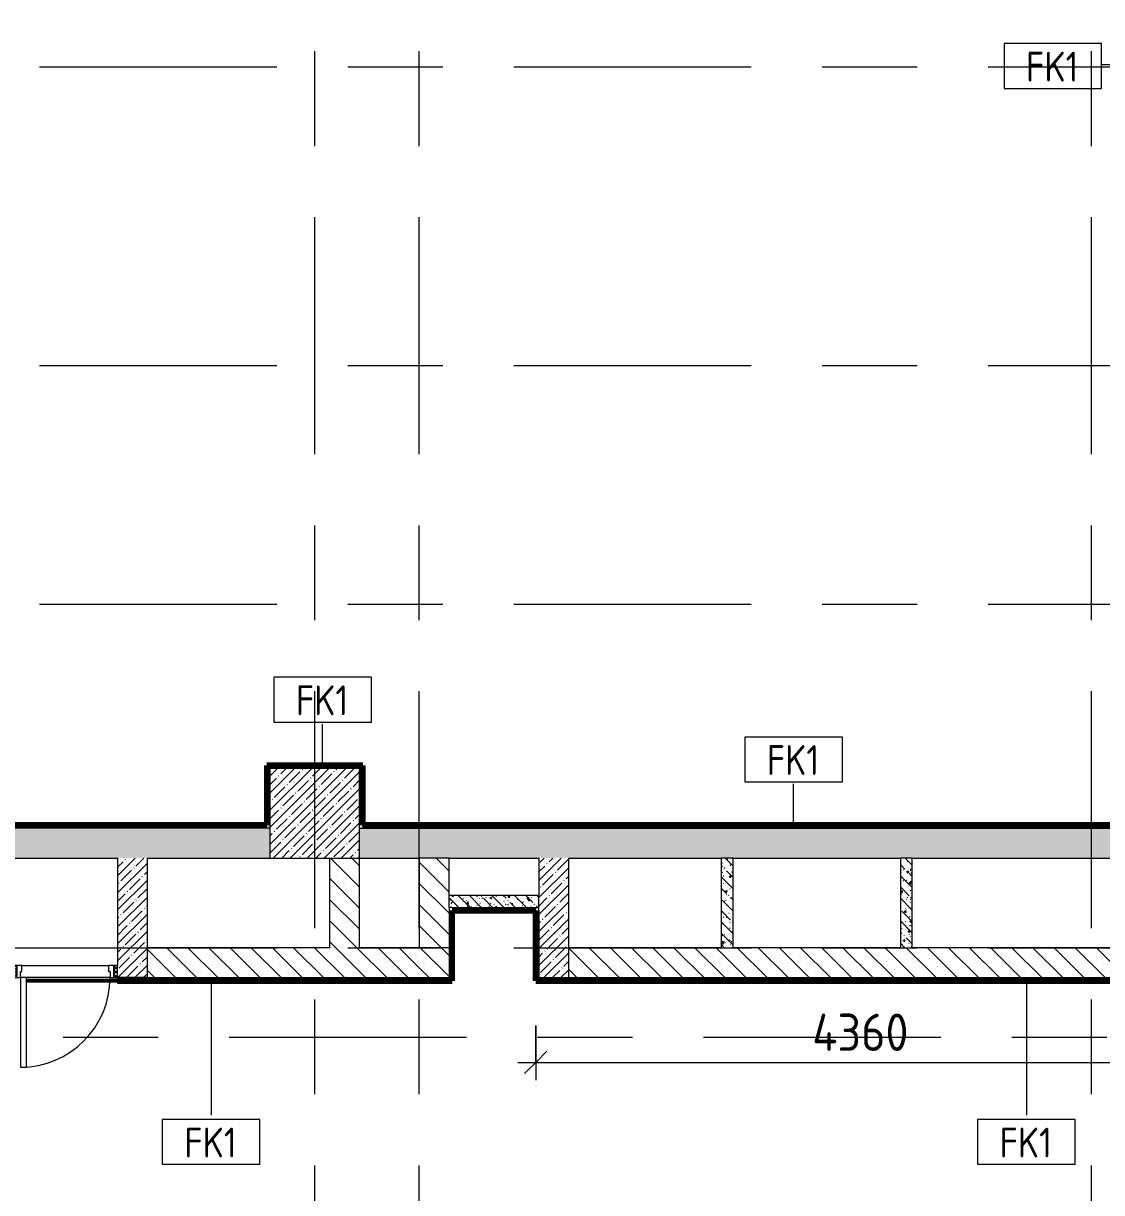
# Model space of a CAD drawing. Header units: millimetres. Extents: x 35157 to 232994, y -8553 to 29000.
# Drawn here: x 58510 to 65727, y 9460 to 17291 of the extents above; entities that cross this region are included whole.
import ezdxf

# ---------------------------------------------------------------- set-up
doc = ezdxf.new("R2010")
doc.units = ezdxf.units.MM
doc.linetypes.add('Осевая', pattern=[3175, 635, -476.25, 1587.5, -476.25])
for name, color, linetype, lineweight in [('A-ANNO-DIMS', 7, 'Continuous', 9), ('A-ANNO-DIMS-100', 7, 'Continuous', 9), ('A-DOOR', 7, 'Continuous', 9), ('A-DOOR-2', 7, 'Continuous', 13), ('A-DOOR-FRAM', 7, 'Continuous', 13), ('A-DOOR-FRAM-1', 7, 'Continuous', 9), ('A-WALL', 7, 'Continuous', 9), ('A-WALL-IDEN', 7, 'Continuous', 9), ('I-WALL', 7, 'Continuous', 9), ('S-COLS', 7, 'Continuous', 9), ('Оси-2', 7, 'Осевая', 9)]:
    doc.layers.add(name, color=color, linetype=linetype, lineweight=lineweight)
for name, color, linetype, lineweight, true_color in [('A-WALL-4', 7, 'Continuous', 9, 0xff80c0), ('I-WALL-10', 7, 'Continuous', 53, 0xff80c0), ('I-WALL-5', 7, 'Continuous', 9, 0xc0c0c0), ('I-WALL-9', 7, 'Continuous', 80, 0xff80c0)]:
    doc.layers.add(name, color=color, linetype=linetype, lineweight=lineweight, true_color=true_color)
doc.styles.add('GOST Common', font='GOST_Common.ttf', dxfattribs={"width": 0.9, "height": 200})
doc.styles.add('ISOCPEUR', font='isocpeur.ttf', dxfattribs={"width": 0.9, "height": 250})
doc.dimstyles.new('ISO-2_5_0_9К_БОЛЬШОЙ', dxfattribs={"dimscale": 304.8, "dimtxt": 248.995294, "dimasz": 0.492126, "dimexe": 0.393701, "dimexo": 0.984252, "dimgap": 0, "dimtad": 1, "dimdec": 0, "dimrnd": 10, "dimzin": 0, "dimdsep": 46, "dimtxsty": 'ISOCPEUR', "dimblk1": 'OBLIQUE', "dimblk2": 'OBLIQUE', "dimsah": 1, "dimcen": 0.09, "dimdle": 0.393701, "dimazin": 0, "dimtfac": 1, "dimtdec": 4, "dimtix": 1, "dimtmove": 0, "dimatfit": 3, "dimfxl": 1, "dimtvp": 1, "dimtolj": 1, "dimtzin": 0, "dimarcsym": 2})
pattern_1 = [(135, (0, 0), (-70.71068, -70.71068), [])]
pattern_2 = [(135, (0, 0), (-75.43415, -75.43415), [106.68, -17.78, 3.556, -17.78]), (135, (0, 75.39), (-75.43415, -75.43415), []), (50, (0, 0), (127.52922, -11.15758), [13.335, -146.685]), (355, (0, 0), (-24.66966, 133.74002), [10.668, -117.348]), (100.451, (10.63, -0.93), (102.85973, 122.58178), [11.333, -124.663]), (46.184, (0, 35.56), (189.75516, -29.43036), [20.002, -220.027]), (96.636, (15.81, 33.1), (166.1822, 173.1996), [17, -186.995]), (351.184, (0, 35.56), (166.18393, 173.1976), [16.002, -176.022]), (21, (17.78, 26.67), (106.13027, -71.58603), [13.335, -146.685]), (326, (17.78, 26.67), (43.26188, 128.93175), [10.668, -117.348]), (71.451, (26.62, 20.7), (149.39198, 57.34505), [11.333, -124.663]), (37.5, (0, 0), (2.162228, 59.188357), [3.353, -112.573, 3.353, -115.773, -117.793]), (37.5, (0, 0), (2.162228, 59.188357), [-235.052, 3.353, -114.44]), (7.5, (0, 0), (46.77386, 70.12615), [3.353, -64.567, 3.353, -109.906, -44.894]), (7.5, (0, 0), (46.77386, 70.12615), [-181.178, 3.353, -41.542]), (327.5, (-39.65, 0), (94.91367, -4.010093), [3.353, -41.097, 3.353, -135.331, -184.023]), (327.5, (-39.65, 0), (94.91367, -4.010093), [-183.134, 3.353, -180.67]), (317.5, (-57.43, 0), (103.69057, 17.79882), [3.353, -54.432, 3.353, -88.748, -130.683]), (317.5, (-57.43, 0), (103.69057, 17.79882), [-149.885, 3.353, -127.33])]
pattern_3 = [(45, (0, 0), (-57.02463, 57.02463), []), (45, (57.025, 0), (-57.02463, 57.02463), [100.806, -20.161, 3.353, -16.808])]
pattern_4 = [(0, (0, 0), (121.92, 30.48), [10.058, -81.382, 10.058, -81.382, -487.68]), (0, (0, 0), (121.92, 30.48), [-182.88, 10.058, -172.822, 10.058, -81.382, -213.36]), (0, (0, 0), (121.92, 30.48), [-457.2, 10.058, -50.902, 10.058, -142.342]), (120, (45.72, 15.24), (-87.356454, 90.345817), [10.058, -81.382, 10.058, -81.382, -487.68]), (120, (45.72, 15.24), (-87.356454, 90.345817), [-182.88, 10.058, -172.822, 10.058, -81.382, -213.36]), (120, (45.72, 15.24), (-87.356454, 90.345817), [-457.2, 10.058, -50.902, 10.058, -142.342]), (240, (60.96, 76.2), (-34.563546, -120.825817), [10.058, -81.382, 10.058, -81.382, -487.68]), (240, (60.96, 76.2), (-34.563546, -120.825817), [-182.88, 10.058, -172.822, 10.058, -81.382, -213.36]), (240, (60.96, 76.2), (-34.563546, -120.825817), [-457.2, 10.058, -50.902, 10.058, -142.342])]

# ---------------------------------------------------------------- blocks, each defined once
blk = doc.blocks.new('BSC_Колонна _Прямоугольная - 600х600-V20-План отделки стен 2 этажа в осях 12-23')
at = {"layer": 'S-COLS'}
h = blk.add_hatch(dxfattribs=at)
h.set_pattern_fill('FP_33', color=256, style=0, pattern_type=2)
h.set_pattern_definition([(45, (-60460, -12000), (-57.02463, 57.02463), []), (45, (-60402.975, -12000), (-57.02463, 57.02463), [100.806, -20.161, 3.353, -16.808])])
h.paths.add_polyline_path([(-300, -300), (300, -300), (300, 300), (-300, 300)])
for p, q in [((300, 300), (-300, 300)), ((-300, 300), (-300, -300)), ((300, -300), (300, 300)), ((-300, -300), (300, -300))]:
    blk.add_line(p, q, dxfattribs=at)
blk = doc.blocks.new('110_Дверь_СКБ_1Ст - д-18 700x2100h_Технический шкаф ЭОМ и СС-23257539-План отделки стен 2 этажа в осях 12-23')
at = {"layer": 'A-DOOR'}
h = blk.add_hatch(dxfattribs=at)
h.set_pattern_fill('FP_54', color=256, style=0, pattern_type=2)
h.set_pattern_definition([(135, (1951.41, 164.685), (-14.14214, -14.14214), []), (225, (1951.41, 164.685), (14.14214, -14.14214), [])])
h.paths.add_polyline_path([(362.5, 100), (337.5, 100), (337.5, 20), (362.5, 20)])
at = {"layer": 'A-DOOR-FRAM-1'}
h = blk.add_hatch(dxfattribs=at)
h.set_pattern_fill('FP_55', color=256, style=0, pattern_type=2)
h.set_pattern_definition([(45, (-171.384, 164.685), (-14.1421, 14.1421), []), (135, (-171.384, 164.685), (-14.1421, -14.1421), [])])
h.paths.add_polyline_path([(-312.5, 100), (-337.5, 100), (-337.5, 20), (-312.5, 20)])
at = {"layer": 'A-DOOR'}
blk.add_arc((312.5, 100), 600, 90, 180, dxfattribs=at)
at = {"layer": 'A-DOOR-2'}
for p, q in [((312.5, 700), (272.5, 700)), ((272.5, 700), (272.5, 100)), ((312.5, 100), (312.5, 700)), ((272.5, 100), (312.5, 100))]:
    blk.add_line(p, q, dxfattribs=at)
at = {"layer": 'A-DOOR-FRAM'}
for p, q in [((-312.5, 100), (-337.5, 100)), ((-337.5, 100), (-337.5, 20)), ((-287.5, 100), (-312.5, 100)), ((-312.5, 100), (-312.5, 20)), ((-312.5, 20), (-312.5, 100)), ((-287.5, 60), (-287.5, 100)), ((312.5, 100), (312.5, 60)), ((337.5, 100), (312.5, 100)), ((337.5, 20), (337.5, 100)), ((362.5, 100), (337.5, 100)), ((337.5, 100), (337.5, 20)), ((362.5, 20), (362.5, 100)), ((-337.5, 20), (-312.5, 20)), ((-312.5, 20), (-277.5, 20)), ((-277.5, 60), (-287.5, 60)), ((-277.5, 20), (-277.5, 60)), ((312.5, 60), (302.5, 60)), ((302.5, 60), (302.5, 20)), ((302.5, 20), (337.5, 20)), ((337.5, 20), (362.5, 20))]:
    blk.add_line(p, q, dxfattribs=at)
at = {"layer": 'A-DOOR-FRAM-1'}
for p, q in [((-287.5, 100), (272.5, 100)), ((302.5, 20), (-277.5, 20))]:
    blk.add_line(p, q, dxfattribs=at)
blk = doc.blocks.new('М_стена_0001 - Типоразмер_без рамки-25382661-План отделки стен 2 этажа в осях 12-23')
at = {"layer": 'A-WALL-IDEN'}
for p, q in [((3.258, 1.523), (-3.273, 1.523)), ((-3.273, 1.523), (-3.273, -1.477)), ((3.258, -1.477), (3.258, 1.523)), ((-3.273, -1.477), (3.258, -1.477))]:
    blk.add_line(p, q, dxfattribs=at)
blk = doc.blocks.new('DIMBLOCK31-План отделки стен 2 этажа в осях 12-23')
at = {"layer": 'A-ANNO-DIMS-100'}
for p, q in [((61939.5, 10579), (61939.5, 10212.2)), ((61939.5, 10332.2), (61939.5, 10579)), ((66296, 10568.5), (66296, 10212.2)), ((66296, 10332.2), (66296, 10568.5)), ((61819.5, 10332.2), (66296, 10332.2))]:
    blk.add_line(p, q, dxfattribs=at)
at = {"layer": 'A-ANNO-DIMS-100', "lineweight": 20}
for p, q in [((61939.5, 10332.2), (62014.5, 10407.2)), ((66296, 10332.2), (66371, 10407.2)), ((61939.5, 10332.2), (61864.5, 10257.2)), ((66296, 10332.2), (66221, 10257.2))]:
    blk.add_line(p, q, dxfattribs=at)
at = {"layer": 'A-ANNO-DIMS-100', "color": 0, "insert": (63789.7, 10658.8), "char_height": 250, "width": 787.208, "attachment_point": 1, "line_spacing_factor": 1.149209, "style": 'ISOCPEUR'}
blk.add_mtext('4360', dxfattribs=at)
blk = doc.blocks.new('_Oblique')
at = {"color": 0, "linetype": 'ByBlock', "lineweight": -2}
blk.add_line((-0.5, -0.5), (0.5, 0.5), dxfattribs=at)

msp = doc.modelspace()

# ---------------------------------------------------------------- hatches: boundary and pattern name
at = {"layer": 'I-WALL'}
h = msp.add_hatch(dxfattribs=at)
h.set_pattern_fill('FP_63', color=256, style=0, pattern_type=2)
h.set_pattern_definition(pattern_4)
h.paths.add_polyline_path([(60160, 11920), (60160, 12320), (60140, 12320), (60140, 11920)])
h = msp.add_hatch(dxfattribs=at)
h.set_pattern_fill('FP_63', color=256, style=0, pattern_type=2)
h.set_pattern_definition(pattern_4)
h.paths.add_polyline_path([(60780, 12300), (60780, 12320), (60160, 12320), (60160, 12300), (60760, 12300)])
h = msp.add_hatch(dxfattribs=at)
h.set_pattern_fill('FP_63', color=256, style=0, pattern_type=2)
h.set_pattern_definition(pattern_4)
h.paths.add_polyline_path([(60780, 11900), (60780, 12300), (60760, 12300), (60760, 11900)])
h = msp.add_hatch(dxfattribs=at)
h.set_pattern_fill('FP_63', color=256, style=0, pattern_type=2)
h.set_pattern_definition(pattern_4)
h.paths.add_polyline_path([(60160, 11900), (60160, 11920), (54780, 11920), (54780, 11900), (59230.9, 11900)])
h = msp.add_hatch(dxfattribs=at)
h.set_pattern_fill('FP_63', color=256, style=0, pattern_type=2)
h.set_pattern_definition(pattern_4)
h.paths.add_polyline_path([(65232.2, 11900), (66160, 11900), (66160, 11920), (60780, 11920), (60780, 11900), (62231.5, 11900)])
h = msp.add_hatch(dxfattribs=at)
h.set_pattern_fill('FP_18', color=256, style=0, pattern_type=2)
h.set_pattern_definition(pattern_3)
h.paths.add_polyline_path([(55700, 11700), (60160, 11700), (60160, 11900), (54760, 11900), (54760, 11700), (55500, 11700)])
h.paths.add_polyline_path([(64460, 11700), (66160, 11700), (66160, 11900), (60760, 11900), (60760, 11700), (64380, 11700)])
h = msp.add_hatch(dxfattribs=at)
h.set_pattern_fill('FP_18', color=256, style=0, pattern_type=2)
h.set_pattern_definition(pattern_3)
h.paths.add_polyline_path([(59340, 10900), (59340, 11700), (59140, 11700), (59140, 10900), (59230.9, 10900)])
h = msp.add_hatch(dxfattribs=at)
h.set_pattern_fill('FP_20', color=256, style=0, pattern_type=2)
h.set_pattern_definition(pattern_1)
h.paths.add_polyline_path([(60560, 11100), (60760, 11100), (60760, 11700), (60560, 11700)])
h = msp.add_hatch(dxfattribs=at)
h.set_pattern_fill('FP_20', color=256, style=0, pattern_type=2)
h.set_pattern_definition(pattern_1)
h.paths.add_polyline_path([(61160, 11100), (61360, 11100), (61360, 11700), (61160, 11700), (61160, 11533.6)])
h = msp.add_hatch(dxfattribs=at)
h.set_pattern_fill('FP_20', color=256, style=0, pattern_type=2)
h.set_pattern_definition(pattern_1)
h.paths.add_polyline_path([(61160, 10900), (61360, 10900), (61360, 11700), (61160, 11700), (61160, 11100)])
h = msp.add_hatch(dxfattribs=at)
h.set_pattern_fill('FP_18', color=256, style=0, pattern_type=2)
h.set_pattern_definition(pattern_3)
h.paths.add_polyline_path([(61960, 10900), (62160, 10900), (62160, 11700), (61960, 11700), (61960, 11100)])
h = msp.add_hatch(dxfattribs=at)
h.set_pattern_fill('FP_28', color=256, style=0, pattern_type=2)
h.set_pattern_definition(pattern_2)
h.paths.add_polyline_path([(63180, 11100), (63260, 11100), (63260, 11700), (63180, 11700)])
h = msp.add_hatch(dxfattribs=at)
h.set_pattern_fill('FP_28', color=256, style=0, pattern_type=2)
h.set_pattern_definition(pattern_2)
h.paths.add_polyline_path([(64380, 11100), (64460, 11100), (64460, 11700), (64380, 11700)])
h = msp.add_hatch(dxfattribs=at)
h.set_pattern_fill('FP_28', color=256, style=0, pattern_type=2)
h.set_pattern_definition(pattern_2)
h.paths.add_polyline_path([(61380, 11370), (61960, 11370), (61960, 11450), (61360, 11450), (61360, 11370)])
h = msp.add_hatch(dxfattribs=at)
h.set_pattern_fill('FP_63', color=256, style=0, pattern_type=2)
h.set_pattern_definition(pattern_4)
h.paths.add_polyline_path([(61360, 10879), (61380, 10880), (61380, 11370), (61360, 11370), (61360, 10880)])
h = msp.add_hatch(dxfattribs=at)
h.set_pattern_fill('FP_63', color=256, style=0, pattern_type=2)
h.set_pattern_definition(pattern_4)
h.paths.add_polyline_path([(61380, 11350), (61960, 11350), (61960, 11370), (61380, 11370)])
h = msp.add_hatch(dxfattribs=at)
h.set_pattern_fill('FP_63', color=256, style=0, pattern_type=2)
h.set_pattern_definition(pattern_4)
h.paths.add_polyline_path([(61960, 10900), (61960, 11350), (61940, 11350), (61940, 10900)])
h = msp.add_hatch(dxfattribs=at)
h.set_pattern_fill('FP_20', color=256, style=0, pattern_type=2)
h.set_pattern_definition(pattern_1)
h.paths.add_polyline_path([(57530, 10900), (57530, 11100), (57310, 11100), (57310, 10900)])
h.paths.add_polyline_path([(61160, 10900), (61160, 11100), (59340, 11100), (59340, 10900), (60731.2, 10900)])
h.paths.add_polyline_path([(51710, 10900), (51710, 11100), (47260.7, 11100), (47260.7, 10900), (50228.9, 10900)])
h.paths.add_polyline_path([(51910, 10900), (55500, 10900), (55500, 11100), (51910, 11100)])
h.paths.add_polyline_path([(58230, 10900), (58440, 10900), (58440, 11100), (58230, 11100), (58230, 10980)])
h.paths.add_polyline_path([(56400, 10900), (56610, 10900), (56610, 11100), (56400, 11100), (56400, 10980)])
h = msp.add_hatch(dxfattribs=at)
h.set_pattern_fill('FP_20', color=256, style=0, pattern_type=2)
h.set_pattern_definition(pattern_1)
h.paths.add_polyline_path([(66560, 10900), (66560, 11100), (62160, 11100), (62160, 10900), (65232.2, 10900)])
h = msp.add_hatch(dxfattribs=at)
h.set_pattern_fill('FP_63', color=256, style=0, pattern_type=2)
h.set_pattern_definition(pattern_4)
h.paths.add_polyline_path([(57310, 10880), (57530, 10880), (57530, 10900), (57310, 10900)])
h.paths.add_polyline_path([(58230, 10880), (58440, 10880), (58440, 10900), (58230, 10900)])
h.paths.add_polyline_path([(61360, 10880), (61360, 10900), (59140, 10900), (59140, 10880), (60731.2, 10880)])
h.paths.add_polyline_path([(56610, 10880), (56610, 10900), (56400, 10900), (56400, 10880)])
h.paths.add_polyline_path([(55700, 10880), (55700, 10900), (47240.7, 10900), (47240.7, 10880), (54729.9, 10880)])
h = msp.add_hatch(dxfattribs=at)
h.set_pattern_fill('FP_63', color=256, style=0, pattern_type=2)
h.set_pattern_definition(pattern_4)
h.paths.add_polyline_path([(65232.2, 10880), (66760, 10880), (66760, 10900), (61940, 10900), (61940, 10880), (62231.5, 10880)])

# ---------------------------------------------------------------- linework, layer by layer
at = {"layer": 'A-WALL'}
for p, q in [((60140, 12320), (60140, 11920)), ((60140, 11920), (60139, 11920)), ((60780, 11920), (60780, 11921)), ((60760, 11900), (66160, 11900)), ((61360, 11700), (61160, 11700)), ((63260, 11700), (63180, 11700)), ((64460, 11700), (64380, 11700)), ((61360, 11370), (61360, 11450)), ((61960, 11350), (61960, 11450)), ((61380, 11370), (61360, 11370)), ((61380, 10880), (61380, 11350)), ((59340, 10900), (59340, 11100)), ((62160, 10900), (62160, 11100)), ((63180, 11100), (63260, 11100)), ((64380, 11100), (64460, 11100)), ((59340, 10900), (61160, 10900)), ((61360, 10879), (61360, 10880))]:
    msp.add_line(p, q, dxfattribs=at)
at = {"layer": 'A-WALL-4'}
for p, q in [((60780, 12300), (60780, 11921)), ((54780, 11920), (60139, 11920)), ((61940, 11350), (61939, 11350))]:
    msp.add_line(p, q, dxfattribs=at)
at = {"layer": 'A-WALL-IDEN'}
for p, q in [((66139.5, 17012.8), (65727, 17012.8)), ((60512.9, 12320.5), (60512.9, 12597.2)), ((63665.2, 11920.5), (63665.2, 12197.2)), ((59766.4, 10879.5), (59766.4, 9979.7)), ((65223.3, 10879.5), (65223.3, 9979.7))]:
    msp.add_line(p, q, dxfattribs=at)
at = {"layer": 'I-WALL-10'}
for p, q in [((58530, 10880), (59140, 10880)), ((59140, 10879), (58530, 10879))]:
    msp.add_line(p, q, dxfattribs=at)
at = {"layer": 'I-WALL-5'}
for p, q in [((60160, 11900), (54760, 11900)), ((58339.2, 11700), (59140, 11700)), ((59140, 11700), (59140, 10980)), ((59340, 11100), (59340, 11700)), ((59340, 11700), (60160, 11700)), ((60560, 11700), (60560, 11100)), ((60760, 11100), (60760, 11700)), ((60760, 11700), (61160, 11700)), ((61160, 11700), (61160, 11100)), ((61360, 11450), (61360, 11700)), ((61360, 11700), (61960, 11700)), ((61960, 11700), (61960, 11450)), ((62160, 11100), (62160, 11700)), ((62160, 11700), (63180, 11700)), ((63180, 11700), (63180, 11100)), ((63260, 11100), (63260, 11700)), ((63260, 11700), (64380, 11700)), ((64380, 11700), (64380, 11100)), ((64460, 11100), (64460, 11700)), ((64460, 11700), (66160, 11700)), ((61960, 11450), (61360, 11450)), ((61360, 11370), (61360, 10900)), ((61380, 11370), (61960, 11370)), ((61960, 11350), (61960, 10900)), ((58339.2, 11100), (59140, 11100)), ((60560, 11100), (59340, 11100)), ((61360, 11100), (60760, 11100)), ((63180, 11100), (62160, 11100)), ((64380, 11100), (63260, 11100)), ((66560, 11100), (64460, 11100)), ((59140, 10900), (59140, 10880)), ((59340, 10900), (59140, 10900)), ((61160, 10900), (61360, 10900)), ((61960, 10900), (66760, 10900)), ((61380, 10879), (61380, 10880))]:
    msp.add_line(p, q, dxfattribs=at)
at = {"layer": 'I-WALL-9'}
for p, q in [((60781, 12321), (60139, 12321)), ((60139, 12321), (60139, 11921)), ((60140, 12320), (60780, 12320)), ((60780, 12320), (60780, 12300)), ((60781, 11921), (60781, 12321)), ((60139, 11921), (54780, 11921)), ((60780, 11920), (66127, 11920)), ((66139, 11921), (60781, 11921)), ((61939, 11350), (61380, 11350)), ((61381, 11349), (61939, 11349)), ((61381, 10879), (61381, 11349)), ((61939, 11349), (61939, 10879)), ((61940, 10880), (61940, 11350)), ((61360, 10880), (59140, 10880)), ((59140, 10880), (59140, 10879)), ((59140, 10879), (61381, 10879)), ((61939, 10879), (66296, 10879)), ((66296, 10880), (61940, 10880))]:
    msp.add_line(p, q, dxfattribs=at)
at = {"layer": 'Оси-2'}
for p, q in [((60460, 593.7), (60460, 24898.1)), ((61160, 593.7), (61160, 24898.1)), ((65660, 593.7), (65660, 24898.1)), ((38456.8, 17000), (82200, 17000)), ((38456.8, 15000), (81600, 15000)), ((38456.8, 13400), (81600, 13400)), ((38456.8, 11100), (82200, 11100)), ((39726.8, 10500), (82200, 10500))]:
    msp.add_line(p, q, dxfattribs=at)

# ---------------------------------------------------------------- block references
at = {"layer": 'A-DOOR', "rotation": 180}
msp.add_blockref('110_Дверь_СКБ_1Ст - д-18 700x2100h_Технический шкаф ЭОМ и СС-23257539-План отделки стен 2 этажа в осях 12-23', (58802.5, 11000), dxfattribs=at)
at = {"layer": 'A-WALL-IDEN', "xscale": 99.99999999999993, "yscale": 99.99999999999993, "zscale": 99.99999999999993}
for p in [(65401.2, 17002.4), (60513.6, 12758.8), (63666, 12358.8), (59767.1, 9797.2), (65224, 9797.2)]:
    msp.add_blockref('М_стена_0001 - Типоразмер_без рамки-25382661-План отделки стен 2 этажа в осях 12-23', p, dxfattribs=at)
at = {"layer": 'S-COLS'}
msp.add_blockref('BSC_Колонна _Прямоугольная - 600х600-V20-План отделки стен 2 этажа в осях 12-23', (60460, 12000), dxfattribs=at)

# ---------------------------------------------------------------- texts
at = {"layer": 'A-WALL-IDEN', "char_height": 200, "width": 447.342, "attachment_point": 1, "style": 'GOST Common'}
for insert in [(65221, 17100.4), (60333.4, 12856.8), (63485.8, 12456.8), (59586.9, 9895.2), (65043.8, 9895.2)]:
    msp.add_mtext('FK1', dxfattribs=dict(at, insert=insert))

# ---------------------------------------------------------------- dimensions: what is measured, and where the dimension line sits
at = {"layer": 'A-ANNO-DIMS'}
dim = msp.add_linear_dim(base=(66295.9999987, 10332.1911515), p1=(61939.4999987, 10879.0000053), p2=(66295.9999987, 10868.5000053), dimstyle='ISO-2_5_0_9К_БОЛЬШОЙ', override={"dimpost": '<>', "dimfxl": 4356.512653}, dxfattribs=at)
dim.commit()
dim.dimension.update_dxf_attribs({"geometry": 'DIMBLOCK31-План отделки стен 2 этажа в осях 12-23', "text_midpoint": (64117.7499987, 10457.1911515)})

doc.saveas('drawing.dxf')
